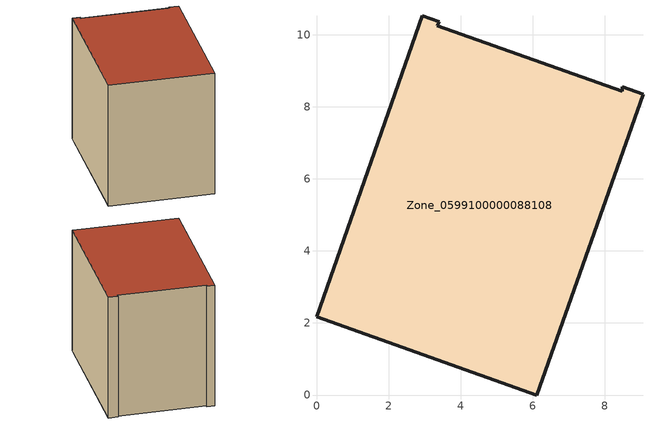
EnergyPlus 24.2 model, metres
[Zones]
Zone_0599100000088108
 floor ground (C_G): 2.94,10.52 3.4,10.36 3.35,10.25 8.49,8.43 8.48,8.55 9.06,8.35 6.11,0 0,2.18 z0.52
 wall outside (C_F): 8.49,8.43 3.35,10.25 3.4,10.36 2.94,10.52 0,2.18 6.11,0 9.06,8.35 8.48,8.55 8.49,8.43 z0.52:8.58
 roof outside (C_R): 3.4,10.36 2.94,10.52 0,2.18 6.11,0 9.06,8.35 8.48,8.55 8.49,8.43 3.35,10.25 z8.58
[BUILDING]
Pand.0599100000088108: North Axis=0; Terrain=City; Loads Convergence Tolerance Value=0.04; Temperature Convergence Tolerance Value=0.4; Solar Distribution=FullExterior; Maximum Number of Warmup Days=25; Minimum Number of Warmup Days=1
[Site:Location]
Rotterdam.The.Hague.AP_ZH_NLD Design_Conditions: Latitude=51.96; Longitude=4.45; Time Zone=1; Elevation=-4.5
[SITE:GROUNDTEMPERATURE:BUILDINGSURFACE]
18, 18, 18, 18, 18, 18, 18, 18, 18, 18, 18, 18
[MATERIAL] Thermal Absorptance=0.9; Solar Absorptance=0.7; Visible Absorptance=0.7
Name | Roughness | Thickness | Conductivity | Density | Specific Heat
G.TI.1965-1974 | MediumSmooth | 0.15 | 0.882353 | 540 | 1210
F.TI.1965-1974 | Rough | 0.3 | 0.697674 | 1920 | 840
R.TI.1965-1974 | MediumRough | 0.2 | 0.232558 | 1500 | 1000
[CONSTRUCTION]
C_G: G.TI.1965-1974
C_F: F.TI.1965-1974
C_R: R.TI.1965-1974
[ZONE]
Zone_0599100000088108: Type=1; Multiplier=1; Ceiling Height=Autocalculate; Volume=Autocalculate; Floor Area=autocalculate; Part of Total Floor Area=Yes
[ZONEINFILTRATION:DESIGNFLOWRATE]
Infil_Zone_0599100000088108: Zone or ZoneList or Space or SpaceList=Zone_0599100000088108; Schedule=AlwaysOn; Design Flow Rate Calculation Method=Flow/Area; Flow Rate per Floor Area=0.003; Constant Term Coefficient=1; Temperature Term Coefficient=0; Velocity Term Coefficient=0; Velocity Squared Term Coefficient=0
[HVACTEMPLATE:ZONE:IDEALLOADSAIRSYSTEM]
Zone_0599100000088108: Maximum Heating Supply Air Temperature=50; Minimum Cooling Supply Air Temperature=13; Maximum Heating Supply Air Humidity Ratio=0.0156; Minimum Cooling Supply Air Humidity Ratio=0.0077; Heating Limit=NoLimit; Cooling Limit=NoLimit; Dehumidification Control Type=ConstantSensibleHeatRatio; Cooling Sensible Heat Ratio=0.7; Dehumidification Setpoint=60; Humidification Control Type=None; Humidification Setpoint=30; Outdoor Air Method=None; Outdoor Air Flow Rate per Person=0.00944; Outdoor Air Flow Rate per Zone Floor Area=0; Outdoor Air Flow Rate per Zone=0; Demand Controlled Ventilation Type=None; Outdoor Air Economizer Type=NoEconomizer; Heat Recovery Type=None; Sensible Heat Recovery Effectiveness=0.7; Latent Heat Recovery Effectiveness=0.65
[ZONECONTROL:THERMOSTAT]
ThermostatControl_Zone_0599100000088108: Zone or ZoneList=Zone_0599100000088108; Control Type Schedule=DualSetpointControlType; Control 1=Thermostat_Zone_0599100000088108; Temperature Difference Between Cutout And Setpoint=0
[THERMOSTATSETPOINT:DUALSETPOINT]
Thermostat_Zone_0599100000088108: Heating Setpoint Temperature Schedule=HeatingSetpoint_Zone_0599100000088108; Cooling Setpoint Temperature Schedule=CoolingSetpoint_Zone_0599100000088108
[SCHEDULE:COMPACT]
HeatingSetpoint_Zone_0599100000088108: Through: 12/31, For: AllDays, Until: 24:00, 21
CoolingSetpoint_Zone_0599100000088108: Through: 12/31, For: AllDays, Until: 24:00, 24
DualSetpointControlType: Through: 12/31, For: AllDays, Until: 24:00, 4
AlwaysOn: Through: 12/31, For: AllDays, Until: 24:00, 1
